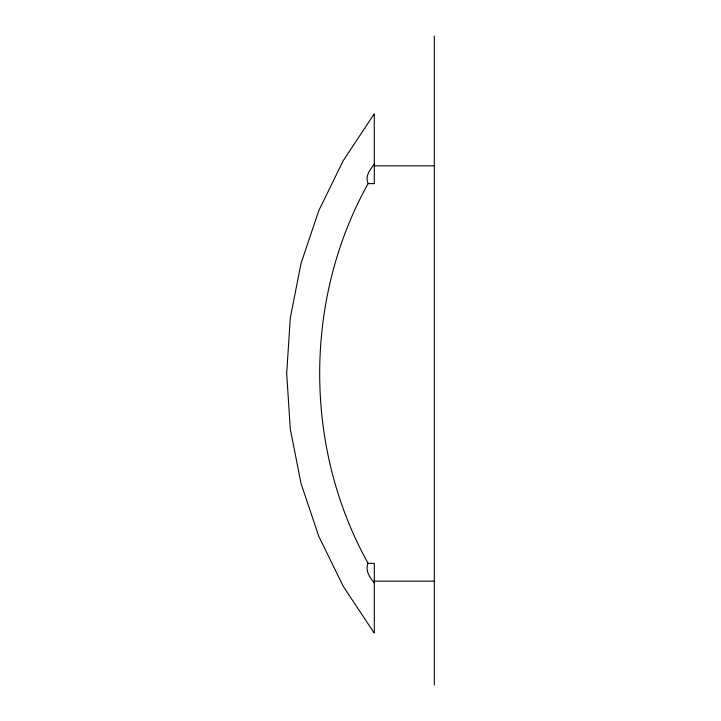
<?xml version="1.0" encoding="UTF-8"?>
<svg xmlns="http://www.w3.org/2000/svg" width="721" height="721" viewBox="0 0 721 721"><rect width="100%" height="100%" fill="white"/><g stroke="black" fill="none" stroke-linecap="round" stroke-linejoin="round"><path stroke-width="1.08" d="M374.289 183.567L374.289 113.918M374.289 164.1C370.414 169.291 364.898 175.897 367.926 182.701L368.098 183.621C303.559 299.395 303.559 447.561 368.098 563.335L367.854 563.723C365.141 570.744 369.81 577.53 374.289 582.856L374.289 583.01M373.848 114.423L343.196 160.711L318.79 210.631L301.063 263.336L290.293 317.934L286.688 373.478L290.293 429.022L301.063 483.62L318.79 536.325L343.196 586.245L373.848 632.533M374.289 165.83L434.312 165.83M368.098 183.621L374.289 183.621M368.098 563.335L374.289 563.335L374.289 633.038M374.289 581.126L434.312 581.126M434.312 36.05L434.312 684.95"/></g></svg>
